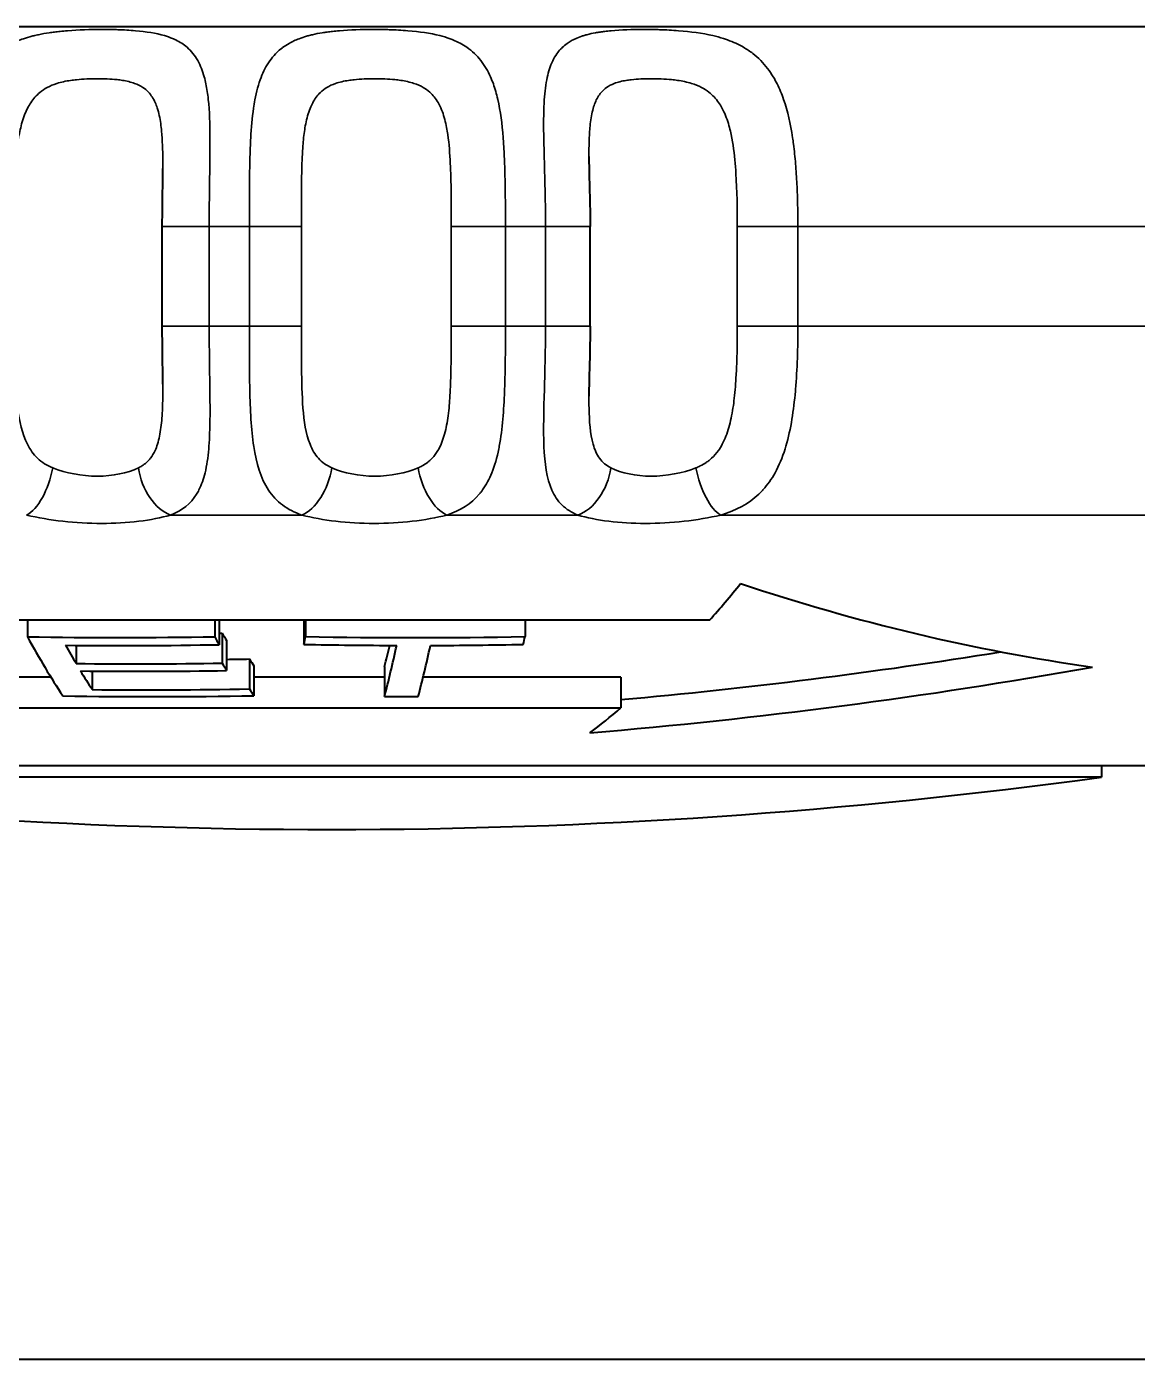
# Model space of a CAD drawing. Header units: millimetres. Extents: x 0 to 3364, y 0 to 2376.
# Drawn here: x 1402.25 to 1413.36, y 1659.97 to 1673.3 of the extents above; entities that cross this region are included whole.
import ezdxf

# ---------------------------------------------------------------- set-up
doc = ezdxf.new("R2010")
doc.units = ezdxf.units.MM
doc.header["$LTSCALE"] = 4
doc.layers.add('가시적인 것(ISO)', color=3, linetype='Continuous', lineweight=40, true_color=0x00ff00)
doc.layers.add('가시적인 좁은 것(ISO)', color=3, linetype='Continuous', lineweight=35, true_color=0x00ff00)

msp = doc.modelspace()

# ---------------------------------------------------------------- linework, layer by layer
at = {"layer": '가시적인 것(ISO)'}
for p, q in [((1387.3011, 1673.3049), (1423.3011, 1673.3049)), ((1403.6048, 1670.3088), (1403.6048, 1671.3049)), ((1407.8854, 1670.3088), (1407.8854, 1671.3049)), ((1404.4939, 1669.3503), (1404.4939, 1669.3503)), ((1409.0826, 1667.3697), (1392.3699, 1667.3697)), ((1402.2556, 1667.3697), (1402.2556, 1667.202)), ((1404.1297, 1667.3697), (1404.1297, 1667.2029)), ((1404.1741, 1667.3697), (1404.1741, 1667.1228)), ((1405.0218, 1667.3697), (1405.0218, 1667.1261)), ((1405.0388, 1667.3697), (1405.0388, 1667.2044)), ((1407.2339, 1667.3697), (1407.2339, 1667.204)), ((1404.2041, 1667.2383), (1404.2041, 1666.9383)), ((1404.2485, 1667.1642), (1404.2485, 1666.8642)), ((1402.7425, 1667.1161), (1402.7425, 1666.934)), ((1404.477, 1666.98), (1404.477, 1666.68)), ((1404.5214, 1666.9122), (1404.5214, 1666.6122)), ((1405.8282, 1666.9056), (1405.8282, 1666.6056)), ((1402.4909, 1666.7966), (1401.7334, 1666.7966)), ((1402.9029, 1666.8588), (1402.9029, 1666.6737)), ((1405.8282, 1666.7966), (1404.5214, 1666.7966)), ((1408.1928, 1666.7966), (1406.2141, 1666.7966)), ((1408.1928, 1666.7966), (1408.1928, 1666.49)), ((1395.4126, 1666.49), (1408.1928, 1666.49)), ((1413.8011, 1665.9126), (1396.8011, 1665.9126)), ((1413.0011, 1665.9126), (1413.0011, 1665.7975)), ((1413.0011, 1665.7975), (1397.6011, 1665.7975)), ((1524.3011, 1659.9741), (1172.3011, 1659.9741))]:
    msp.add_line(p, q, dxfattribs=at)
msp.add_arc((1405.3011, 1722.1741), 56.9, 262.22258, 277.77742, dxfattribs=at)
for centre, major_axis, ratio, start_param, end_param in [((1405.3011, 1722.1741), (0, -56.9), 0.2471548, 0.2722433, 0.2951268), ((1415.5995, 1722.1741), (0, -55.4665), 0.5844643, 6.090498, 6.2001424), ((1403.1659, 1721.8741), (0, -54.6799), 0.9892737, 6.2663556, 6.3010039), ((1404.3913, 1721.8741), (0, -56.5925), 0.1461057, 6.0219304, 6.0660376), ((1406.2724, 1721.8741), (0, -56.5915), 0.1465886, 6.0219353, 6.0274735), ((1403.3128, 1722.1741), (0, -54.9432), 0.9892464, 0.0158476, 0.0163988), ((1406.1968, 1722.1741), (0, -56.5928), 0.1465886, 6.0406034, 6.0461153), ((1404.1993, 1721.8741), (0, -56.5892), 0.0574466, 0.2557919, 0.2612039), ((1406.1456, 1721.8741), (0, -54.681), 0.9983287, 6.2629086, 6.3031221), ((1406.3944, 1721.8741), (0, -56.5894), 0.0574466, 0.2557773, 0.2611892), ((1403.2091, 1721.8741), (0, -54.76), 0.9892626, 6.2726324, 6.3010007), ((1404.726, 1721.8741), (0, -56.597), 0.145911, 6.0274937, 6.0406203), ((1406.1275, 1721.8741), (0, -54.7592), 0.998333, 6.2629586, 6.279949), ((1405.1216, 1722.1741), (0, -56.5997), 0.0578995, 0.2173158, 0.2338881), ((1405.1216, 1721.8741), (0, -56.5997), 0.0578995, 0.2173158, 0.2557375), ((1405.4592, 1721.8741), (0, -56.5998), 0.0578995, 0.2173138, 0.2557354), ((1406.1275, 1721.8741), (0, -54.7593), 0.998333, 0.0029388, 0.0199292), ((1403.4214, 1722.1741), (0, -55.8131), 0.9798246, 0.0873612, 0.1574455), ((1403.3128, 1721.8741), (0, -54.9432), 0.9892464, 6.2726918, 6.2995841), ((1406.1968, 1721.8741), (0, -56.5928), 0.1465886, 6.0406034, 6.0461153), ((1403.474, 1722.1741), (0, -55.2035), 0.989252, 0.0141827, 0.0183668), ((1406.3086, 1722.1741), (0, -56.5908), 0.1465886, 6.0605526, 6.066039), ((1403.4214, 1722.1741), (0, -56.1173), 0.9798246, 0.0812479, 0.1734448), ((1403.3571, 1721.8741), (0, -55.0173), 0.9892464, 6.2727078, 6.2995638), ((1404.7238, 1721.8741), (0, -56.597), 0.1457303, 6.0461335, 6.0605756), ((1403.474, 1721.8741), (0, -55.2035), 0.989252, 6.2727268, 6.3015521), ((1406.3086, 1721.8741), (0, -56.5908), 0.1465886, 6.0605526, 6.066039), ((1403.5194, 1721.8741), (0, -55.2712), 0.9892648, 6.2665505, 6.3015124), ((1406.0113, 1721.8741), (0, -55.2688), 0.9983054, 6.279867, 6.2859852), ((1405.3011, 1722.1741), (0, -56.9), 0.2471548, 0.184704, 0.2071012)]:
    msp.add_ellipse(centre, major_axis=major_axis, ratio=ratio, start_param=start_param, end_param=end_param, dxfattribs=at)
for points, knots in [([(1407.8733, 1672.0056), (1407.8733, 1671.9243), (1407.8757, 1671.8353), (1407.8813, 1671.6273), (1407.8842, 1671.5047), (1407.8853, 1671.3566), (1407.8854, 1671.3308), (1407.8854, 1671.3049)], [0.000007456, 0.000007456, 0.000007456, 0.000007456, 0.028407059, 0.028407059, 0.065112909, 0.065112909, 0.072873842, 0.072873842, 0.072873842, 0.072873842]), ([(1403.6048, 1671.3049), (1403.6048, 1671.3102), (1403.6048, 1671.3154), (1403.6048, 1671.3365), (1403.6049, 1671.3523), (1403.6052, 1671.4155), (1403.6056, 1671.4629), (1403.6078, 1671.6377), (1403.6105, 1671.765), (1403.6103, 1671.8827)], [0, 0, 0, 0, 0.00158056, 0.00158056, 0.006322696, 0.006322696, 0.020561789, 0.020561789, 0.059220849, 0.059220849, 0.059220849, 0.059220849]), ([(1403.6103, 1669.7281), (1403.6102, 1669.8312), (1403.6081, 1669.942), (1403.6056, 1670.1378), (1403.6048, 1670.2235), (1403.6048, 1670.3088)], [0, 0, 0, 0, 0.033945464, 0.033945464, 0.059546647, 0.059546647, 0.059546647, 0.059546647]), ([(1407.8854, 1670.3088), (1407.8854, 1670.3034), (1407.8854, 1670.2981), (1407.8853, 1670.2765), (1407.8853, 1670.2604), (1407.8849, 1670.1959), (1407.8842, 1670.1476), (1407.8808, 1669.954), (1407.8756, 1669.8081), (1407.8734, 1669.6536), (1407.8732, 1669.631), (1407.8732, 1669.609)], [0, 0, 0, 0, 0.001612768, 0.001612768, 0.006451534, 0.006451534, 0.020980402, 0.020980402, 0.065021282, 0.065021282, 0.072733793, 0.072733793, 0.072733793, 0.072733793])]:
    msp.add_open_spline(points, degree=3, knots=knots, dxfattribs=at)
for points in [[(1403.6103, 1671.8827), (1403.6103, 1671.884), (1403.6103, 1671.8854), (1403.6103, 1671.8867)], [(1407.8732, 1669.609), (1407.8732, 1669.6086), (1407.8732, 1669.6083), (1407.8732, 1669.608)]]:
    msp.add_open_spline(points, degree=3, dxfattribs=at)
at = {"layer": '가시적인 좁은 것(ISO)'}
for p, q in [((1404.0741, 1671.3049), (1403.6048, 1671.3049)), ((1404.0741, 1671.3049), (1404.4761, 1671.3049)), ((1404.0741, 1671.3049), (1404.0741, 1670.3088)), ((1404.4761, 1670.3088), (1404.4761, 1671.3049)), ((1404.9967, 1671.3049), (1404.4761, 1671.3049)), ((1404.9967, 1671.3049), (1404.9967, 1670.3088)), ((1406.4955, 1670.3088), (1406.4955, 1671.3049)), ((1406.4955, 1671.3049), (1407.0382, 1671.3049)), ((1407.0382, 1671.3049), (1407.4388, 1671.3049)), ((1407.0382, 1671.3049), (1407.0382, 1670.3088)), ((1407.4388, 1670.3088), (1407.4388, 1671.3049)), ((1407.4388, 1671.3049), (1407.8854, 1671.3049)), ((1409.3579, 1670.3088), (1409.3579, 1671.3049)), ((1409.9641, 1671.3049), (1409.3579, 1671.3049)), ((1409.9641, 1671.3049), (1413.9541, 1671.3049)), ((1409.9641, 1671.3049), (1409.9641, 1670.3088)), ((1404.0741, 1670.3088), (1403.6048, 1670.3088)), ((1404.0741, 1670.3088), (1404.4761, 1670.3088)), ((1404.9967, 1670.3088), (1404.4761, 1670.3088)), ((1407.0382, 1670.3088), (1406.4955, 1670.3088)), ((1407.0382, 1670.3088), (1407.4388, 1670.3088)), ((1407.8854, 1670.3088), (1407.4388, 1670.3088)), ((1409.9641, 1670.3088), (1409.3579, 1670.3088)), ((1409.9641, 1670.3088), (1413.9541, 1670.3088)), ((1403.6878, 1668.4194), (1405.0014, 1668.4194)), ((1406.4527, 1668.4194), (1407.7618, 1668.4194)), ((1409.1923, 1668.4194), (1413.7937, 1668.4194))]:
    msp.add_line(p, q, dxfattribs=at)
for centre, major_axis, ratio, start_param, end_param in [((1402.2744, 1668.8917), (-0.116, -0.4864), 0.4586095, 0.3725382, 1.6797195), ((1403.702, 1668.8917), (-0.137, 0.4809), 0.6589371, 1.385208, 2.6923892), ((1405.004, 1668.8917), (-0.1267, -0.4837), 0.581339, 0.4146863, 1.7218676), ((1406.4426, 1668.8917), (0.1229, -0.4847), 0.544773, 4.5751186, 5.8822998), ((1407.7402, 1668.8917), (0.1426, 0.4792), 0.6912974, 3.6081218, 4.9153031), ((1409.1581, 1668.8917), (0.1135, -0.487), 0.4186411, 4.6151341, 5.9223154)]:
    msp.add_ellipse(centre, major_axis=major_axis, ratio=ratio, start_param=start_param, end_param=end_param, dxfattribs=at)
for points, knots in [([(1401.5315, 1671.3049), (1401.5315, 1671.4471), (1401.5338, 1671.5869), (1401.5392, 1671.7241), (1401.5397, 1671.7357), (1401.5402, 1671.7473), (1401.5407, 1671.7589), (1401.5462, 1671.8842), (1401.5546, 1672.0085), (1401.5675, 1672.1259), (1401.5699, 1672.1476), (1401.5724, 1672.169), (1401.5751, 1672.1902), (1401.5884, 1672.2945), (1401.6057, 1672.3943), (1401.6295, 1672.4886), (1401.6366, 1672.5171), (1401.6444, 1672.5451), (1401.6528, 1672.5726), (1401.6779, 1672.6544), (1401.7081, 1672.7294), (1401.7455, 1672.7979), (1401.7614, 1672.8271), (1401.7787, 1672.8552), (1401.7975, 1672.882), (1401.8375, 1672.9393), (1401.8834, 1672.9896), (1401.9362, 1673.0333), (1401.9556, 1673.0494), (1401.976, 1673.0646), (1401.9974, 1673.079), (1402.0057, 1673.0846), (1402.0141, 1673.09), (1402.0227, 1673.0953), (1402.0475, 1673.1105), (1402.0734, 1673.1246), (1402.1004, 1673.1376), (1402.1187, 1673.1464), (1402.1375, 1673.1547), (1402.1568, 1673.1624), (1402.1761, 1673.1702), (1402.1959, 1673.1775), (1402.2161, 1673.1843), (1402.2432, 1673.1933), (1402.2712, 1673.2016), (1402.3002, 1673.2091), (1402.3064, 1673.2107), (1402.3126, 1673.2122), (1402.3188, 1673.2138), (1402.3346, 1673.2176), (1402.3507, 1673.2213), (1402.367, 1673.2247), (1402.4011, 1673.2319), (1402.4363, 1673.2381), (1402.4722, 1673.2436), (1402.4902, 1673.2463), (1402.5084, 1673.2488), (1402.5268, 1673.2511), (1402.5452, 1673.2534), (1402.5638, 1673.2555), (1402.5825, 1673.2575), (1402.6066, 1673.26), (1402.6311, 1673.2622), (1402.6559, 1673.2642), (1402.7678, 1673.273), (1402.886, 1673.2768), (1403.0013, 1673.2769), (1403.0366, 1673.2769), (1403.0719, 1673.2766), (1403.1067, 1673.2759), (1403.1241, 1673.2756), (1403.1414, 1673.2752), (1403.1585, 1673.2746), (1403.2203, 1673.2726), (1403.2793, 1673.2694), (1403.3354, 1673.2646), (1403.4437, 1673.2553), (1403.5434, 1673.2396), (1403.6263, 1673.2151), (1403.6552, 1673.2066), (1403.6823, 1673.197), (1403.7078, 1673.1862), (1403.7184, 1673.1818), (1403.7287, 1673.1771), (1403.7387, 1673.1722), (1403.7812, 1673.1516), (1403.8191, 1673.1271), (1403.8523, 1673.0984), (1403.8741, 1673.0796), (1403.8938, 1673.059), (1403.9116, 1673.0369), (1403.9464, 1672.9935), (1403.9745, 1672.9434), (1403.9968, 1672.8867), (1404.0074, 1672.8599), (1404.0166, 1672.8318), (1404.0246, 1672.8026), (1404.0372, 1672.757), (1404.047, 1672.7084), (1404.0548, 1672.6569), (1404.0586, 1672.6313), (1404.062, 1672.6049), (1404.0649, 1672.5778), (1404.0774, 1672.4601), (1404.0813, 1672.332), (1404.0819, 1672.1942), (1404.082, 1672.1726), (1404.0821, 1672.1508), (1404.082, 1672.1289), (1404.082, 1672.0643), (1404.0813, 1671.9986), (1404.0804, 1671.9317), (1404.08, 1671.8983), (1404.0795, 1671.8646), (1404.079, 1671.8306), (1404.0785, 1671.7966), (1404.078, 1671.7624), (1404.0775, 1671.7278), (1404.0765, 1671.6587), (1404.0757, 1671.5886), (1404.0751, 1671.5179), (1404.0745, 1671.4473), (1404.0741, 1671.3761), (1404.0741, 1671.3049)], [0, 0, 0, 0, 0.000420749, 0.000420749, 0.000420749, 0.0004563155, 0.0004563155, 0.0004563155, 0.000841498, 0.000841498, 0.000841498, 0.0009126156, 0.0009126156, 0.0009126156, 0.0012622471, 0.0012622471, 0.0012622471, 0.0013680066, 0.0013680066, 0.0013680066, 0.0016829961, 0.0016829961, 0.0016829961, 0.0018174183, 0.0018174183, 0.0018174183, 0.0021037451, 0.0021037451, 0.0021037451, 0.0022089323, 0.0022089323, 0.0022089323, 0.0022496191, 0.0022496191, 0.0022496191, 0.0023667132, 0.0023667132, 0.0023667132, 0.0024456037, 0.0024456037, 0.0024456037, 0.0025244941, 0.0025244941, 0.0025244941, 0.0026296814, 0.0026296814, 0.0026296814, 0.0026519559, 0.0026519559, 0.0026519559, 0.0027085718, 0.0027085718, 0.0027085718, 0.0028269075, 0.0028269075, 0.0028269075, 0.0028860753, 0.0028860753, 0.0028860753, 0.0029452431, 0.0029452431, 0.0029452431, 0.0030215593, 0.0030215593, 0.0030215593, 0.0033659921, 0.0033659921, 0.0033659921, 0.0034711794, 0.0034711794, 0.0034711794, 0.003523773, 0.003523773, 0.003523773, 0.0037137134, 0.0037137134, 0.0037137134, 0.0040802361, 0.0040802361, 0.0040802361, 0.0042074902, 0.0042074902, 0.0042074902, 0.0042600838, 0.0042600838, 0.0042600838, 0.0044822432, 0.0044822432, 0.0044822432, 0.0046282392, 0.0046282392, 0.0046282392, 0.0049141423, 0.0049141423, 0.0049141423, 0.0050489882, 0.0050489882, 0.0050489882, 0.0052593627, 0.0052593627, 0.0052593627, 0.0053641221, 0.0053641221, 0.0053641221, 0.0058190275, 0.0058190275, 0.0058190275, 0.0058904863, 0.0058904863, 0.0058904863, 0.0061008608, 0.0061008608, 0.0061008608, 0.006206048, 0.006206048, 0.006206048, 0.0063112353, 0.0063112353, 0.0063112353, 0.0065216098, 0.0065216098, 0.0065216098, 0.0067319843, 0.0067319843, 0.0067319843, 0.0067319843]), ([(1404.4761, 1671.3049), (1404.4761, 1671.4471), (1404.4762, 1671.5869), (1404.4773, 1671.7241), (1404.4774, 1671.7357), (1404.4775, 1671.7473), (1404.4776, 1671.7589), (1404.4788, 1671.8842), (1404.481, 1672.0085), (1404.4862, 1672.1259), (1404.4871, 1672.1476), (1404.4882, 1672.169), (1404.4894, 1672.1902), (1404.4951, 1672.2945), (1404.5037, 1672.3943), (1404.5174, 1672.4886), (1404.5215, 1672.5171), (1404.5262, 1672.5451), (1404.5313, 1672.5726), (1404.5467, 1672.6544), (1404.5666, 1672.7294), (1404.5931, 1672.7979), (1404.6043, 1672.8271), (1404.6168, 1672.8552), (1404.6308, 1672.882), (1404.6604, 1672.9393), (1404.6958, 1672.9896), (1404.7381, 1673.0333), (1404.7536, 1673.0494), (1404.7702, 1673.0646), (1404.7878, 1673.079), (1404.7946, 1673.0846), (1404.8016, 1673.09), (1404.8087, 1673.0953), (1404.8292, 1673.1105), (1404.8509, 1673.1246), (1404.874, 1673.1376), (1404.8895, 1673.1464), (1404.9055, 1673.1547), (1404.9222, 1673.1624), (1404.9388, 1673.1702), (1404.956, 1673.1775), (1404.9738, 1673.1843), (1404.9975, 1673.1933), (1405.0223, 1673.2016), (1405.0482, 1673.2091), (1405.0537, 1673.2107), (1405.0592, 1673.2122), (1405.0648, 1673.2138), (1405.079, 1673.2176), (1405.0934, 1673.2213), (1405.1082, 1673.2247), (1405.1391, 1673.2319), (1405.1712, 1673.2381), (1405.2044, 1673.2436), (1405.221, 1673.2463), (1405.2379, 1673.2488), (1405.255, 1673.2511), (1405.2721, 1673.2534), (1405.2895, 1673.2555), (1405.3071, 1673.2575), (1405.3299, 1673.26), (1405.3531, 1673.2622), (1405.3767, 1673.2642), (1405.4832, 1673.273), (1405.5989, 1673.2768), (1405.715, 1673.2769), (1405.7505, 1673.2769), (1405.7864, 1673.2766), (1405.822, 1673.2759), (1405.8399, 1673.2756), (1405.8577, 1673.2752), (1405.8753, 1673.2746), (1405.9392, 1673.2726), (1406.0012, 1673.2694), (1406.0611, 1673.2646), (1406.1766, 1673.2553), (1406.2868, 1673.2396), (1406.3817, 1673.2151), (1406.4147, 1673.2066), (1406.4461, 1673.197), (1406.4761, 1673.1862), (1406.4885, 1673.1818), (1406.5007, 1673.1771), (1406.5127, 1673.1722), (1406.5632, 1673.1516), (1406.6095, 1673.1271), (1406.6513, 1673.0984), (1406.6788, 1673.0796), (1406.7042, 1673.059), (1406.7277, 1673.0369), (1406.7737, 1672.9935), (1406.8129, 1672.9434), (1406.8461, 1672.8867), (1406.8617, 1672.8599), (1406.8759, 1672.8318), (1406.8889, 1672.8026), (1406.9091, 1672.757), (1406.9263, 1672.7084), (1406.941, 1672.6569), (1406.9483, 1672.6313), (1406.955, 1672.6049), (1406.9612, 1672.5778), (1406.9881, 1672.4601), (1407.0044, 1672.332), (1407.0151, 1672.1942), (1407.0168, 1672.1726), (1407.0184, 1672.1508), (1407.0198, 1672.1289), (1407.0241, 1672.0643), (1407.0272, 1671.9986), (1407.0296, 1671.9317), (1407.0308, 1671.8983), (1407.0318, 1671.8646), (1407.0327, 1671.8306), (1407.0336, 1671.7966), (1407.0343, 1671.7624), (1407.0349, 1671.7278), (1407.0362, 1671.6587), (1407.037, 1671.5886), (1407.0375, 1671.5179), (1407.038, 1671.4473), (1407.0382, 1671.3761), (1407.0382, 1671.3049)], [0, 0, 0, 0, 0.000420749, 0.000420749, 0.000420749, 0.0004563155, 0.0004563155, 0.0004563155, 0.000841498, 0.000841498, 0.000841498, 0.0009126156, 0.0009126156, 0.0009126156, 0.0012622471, 0.0012622471, 0.0012622471, 0.0013680066, 0.0013680066, 0.0013680066, 0.0016829961, 0.0016829961, 0.0016829961, 0.0018174183, 0.0018174183, 0.0018174183, 0.0021037451, 0.0021037451, 0.0021037451, 0.0022089323, 0.0022089323, 0.0022089323, 0.0022496191, 0.0022496191, 0.0022496191, 0.0023667132, 0.0023667132, 0.0023667132, 0.0024456037, 0.0024456037, 0.0024456037, 0.0025244941, 0.0025244941, 0.0025244941, 0.0026296814, 0.0026296814, 0.0026296814, 0.0026519559, 0.0026519559, 0.0026519559, 0.0027085718, 0.0027085718, 0.0027085718, 0.0028269075, 0.0028269075, 0.0028269075, 0.0028860753, 0.0028860753, 0.0028860753, 0.0029452431, 0.0029452431, 0.0029452431, 0.0030215593, 0.0030215593, 0.0030215593, 0.0033659921, 0.0033659921, 0.0033659921, 0.0034711794, 0.0034711794, 0.0034711794, 0.003523773, 0.003523773, 0.003523773, 0.0037137134, 0.0037137134, 0.0037137134, 0.0040802361, 0.0040802361, 0.0040802361, 0.0042074902, 0.0042074902, 0.0042074902, 0.0042600838, 0.0042600838, 0.0042600838, 0.0044822432, 0.0044822432, 0.0044822432, 0.0046282392, 0.0046282392, 0.0046282392, 0.0049141423, 0.0049141423, 0.0049141423, 0.0050489882, 0.0050489882, 0.0050489882, 0.0052593627, 0.0052593627, 0.0052593627, 0.0053641221, 0.0053641221, 0.0053641221, 0.0058190275, 0.0058190275, 0.0058190275, 0.0058904863, 0.0058904863, 0.0058904863, 0.0061008608, 0.0061008608, 0.0061008608, 0.006206048, 0.006206048, 0.006206048, 0.0063112353, 0.0063112353, 0.0063112353, 0.0065216098, 0.0065216098, 0.0065216098, 0.0067319843, 0.0067319843, 0.0067319843, 0.0067319843]), ([(1407.4388, 1671.3049), (1407.4388, 1671.4471), (1407.4367, 1671.5869), (1407.4334, 1671.7241), (1407.4332, 1671.7357), (1407.4329, 1671.7473), (1407.4326, 1671.7589), (1407.4294, 1671.8842), (1407.4254, 1672.0085), (1407.4228, 1672.1259), (1407.4223, 1672.1476), (1407.4219, 1672.169), (1407.4215, 1672.1902), (1407.4196, 1672.2945), (1407.4191, 1672.3943), (1407.4225, 1672.4886), (1407.4236, 1672.5171), (1407.4249, 1672.5451), (1407.4268, 1672.5726), (1407.4322, 1672.6544), (1407.4413, 1672.7294), (1407.4562, 1672.7979), (1407.4626, 1672.8271), (1407.47, 1672.8552), (1407.4788, 1672.882), (1407.4974, 1672.9393), (1407.5214, 1672.9896), (1407.5523, 1673.0333), (1407.5637, 1673.0494), (1407.576, 1673.0646), (1407.5895, 1673.079), (1407.5946, 1673.0846), (1407.6, 1673.09), (1407.6055, 1673.0953), (1407.6213, 1673.1105), (1407.6384, 1673.1246), (1407.6568, 1673.1376), (1407.6693, 1673.1464), (1407.6823, 1673.1547), (1407.6959, 1673.1624), (1407.7096, 1673.1702), (1407.7238, 1673.1775), (1407.7386, 1673.1843), (1407.7584, 1673.1933), (1407.7794, 1673.2016), (1407.8017, 1673.2091), (1407.8064, 1673.2107), (1407.8111, 1673.2122), (1407.8159, 1673.2138), (1407.8282, 1673.2176), (1407.8407, 1673.2213), (1407.8536, 1673.2247), (1407.8806, 1673.2319), (1407.9089, 1673.2381), (1407.9386, 1673.2436), (1407.9535, 1673.2463), (1407.9687, 1673.2488), (1407.9842, 1673.2511), (1407.9997, 1673.2534), (1408.0155, 1673.2555), (1408.0316, 1673.2575), (1408.0524, 1673.26), (1408.0738, 1673.2622), (1408.0957, 1673.2642), (1408.1947, 1673.273), (1408.3053, 1673.2768), (1408.4196, 1673.2769), (1408.4546, 1673.2769), (1408.4902, 1673.2766), (1408.5259, 1673.2759), (1408.5438, 1673.2756), (1408.5617, 1673.2752), (1408.5796, 1673.2746), (1408.6441, 1673.2726), (1408.7077, 1673.2694), (1408.77, 1673.2646), (1408.8903, 1673.2553), (1409.0086, 1673.2396), (1409.1134, 1673.2151), (1409.1497, 1673.2066), (1409.1848, 1673.197), (1409.2186, 1673.1862), (1409.2326, 1673.1818), (1409.2464, 1673.1771), (1409.26, 1673.1722), (1409.3174, 1673.1516), (1409.3712, 1673.1271), (1409.4208, 1673.0984), (1409.4533, 1673.0796), (1409.4839, 1673.059), (1409.5125, 1673.0369), (1409.5686, 1672.9935), (1409.6181, 1672.9434), (1409.6614, 1672.8867), (1409.6818, 1672.8599), (1409.7007, 1672.8318), (1409.7183, 1672.8026), (1409.7456, 1672.757), (1409.7698, 1672.7084), (1409.7911, 1672.6569), (1409.8018, 1672.6313), (1409.8118, 1672.6049), (1409.8211, 1672.5778), (1409.8618, 1672.4601), (1409.89, 1672.332), (1409.9107, 1672.1942), (1409.9139, 1672.1726), (1409.917, 1672.1508), (1409.9199, 1672.1289), (1409.9283, 1672.0643), (1409.9352, 1671.9986), (1409.9408, 1671.9317), (1409.9436, 1671.8983), (1409.9461, 1671.8646), (1409.9484, 1671.8306), (1409.9506, 1671.7966), (1409.9525, 1671.7624), (1409.9543, 1671.7278), (1409.9577, 1671.6587), (1409.9602, 1671.5886), (1409.9618, 1671.5179), (1409.9634, 1671.4473), (1409.9641, 1671.3761), (1409.9641, 1671.3049)], [0, 0, 0, 0, 0.000420749, 0.000420749, 0.000420749, 0.0004563155, 0.0004563155, 0.0004563155, 0.000841498, 0.000841498, 0.000841498, 0.0009126156, 0.0009126156, 0.0009126156, 0.0012622471, 0.0012622471, 0.0012622471, 0.0013680066, 0.0013680066, 0.0013680066, 0.0016829961, 0.0016829961, 0.0016829961, 0.0018174183, 0.0018174183, 0.0018174183, 0.0021037451, 0.0021037451, 0.0021037451, 0.0022089323, 0.0022089323, 0.0022089323, 0.0022496191, 0.0022496191, 0.0022496191, 0.0023667132, 0.0023667132, 0.0023667132, 0.0024456037, 0.0024456037, 0.0024456037, 0.0025244941, 0.0025244941, 0.0025244941, 0.0026296814, 0.0026296814, 0.0026296814, 0.0026519559, 0.0026519559, 0.0026519559, 0.0027085718, 0.0027085718, 0.0027085718, 0.0028269075, 0.0028269075, 0.0028269075, 0.0028860753, 0.0028860753, 0.0028860753, 0.0029452431, 0.0029452431, 0.0029452431, 0.0030215593, 0.0030215593, 0.0030215593, 0.0033659921, 0.0033659921, 0.0033659921, 0.0034711794, 0.0034711794, 0.0034711794, 0.003523773, 0.003523773, 0.003523773, 0.0037137134, 0.0037137134, 0.0037137134, 0.0040802361, 0.0040802361, 0.0040802361, 0.0042074902, 0.0042074902, 0.0042074902, 0.0042600838, 0.0042600838, 0.0042600838, 0.0044822432, 0.0044822432, 0.0044822432, 0.0046282392, 0.0046282392, 0.0046282392, 0.0049141423, 0.0049141423, 0.0049141423, 0.0050489882, 0.0050489882, 0.0050489882, 0.0052593627, 0.0052593627, 0.0052593627, 0.0053641221, 0.0053641221, 0.0053641221, 0.0058190275, 0.0058190275, 0.0058190275, 0.0058904863, 0.0058904863, 0.0058904863, 0.0061008608, 0.0061008608, 0.0061008608, 0.006206048, 0.006206048, 0.006206048, 0.0063112353, 0.0063112353, 0.0063112353, 0.0065216098, 0.0065216098, 0.0065216098, 0.0067319843, 0.0067319843, 0.0067319843, 0.0067319843]), ([(1403.6103, 1671.8867), (1403.6103, 1671.9152), (1403.6101, 1671.9436), (1403.6098, 1671.9719), (1403.6089, 1672.0713), (1403.6063, 1672.1671), (1403.5976, 1672.2596), (1403.5953, 1672.2851), (1403.5924, 1672.3102), (1403.589, 1672.3347), (1403.5813, 1672.3899), (1403.5706, 1672.4424), (1403.5546, 1672.4912), (1403.5484, 1672.5103), (1403.5415, 1672.5285), (1403.5336, 1672.546), (1403.5159, 1672.5852), (1403.4937, 1672.6203), (1403.4656, 1672.65), (1403.4491, 1672.6676), (1403.4306, 1672.6831), (1403.4101, 1672.6967), (1403.3854, 1672.7131), (1403.3579, 1672.7267), (1403.3279, 1672.7376), (1403.2908, 1672.7511), (1403.2494, 1672.7607), (1403.2062, 1672.7676), (1403.1884, 1672.7704), (1403.1702, 1672.7727), (1403.1517, 1672.7747), (1403.089, 1672.7813), (1403.021, 1672.7839), (1402.9528, 1672.7839), (1402.8844, 1672.7839), (1402.8141, 1672.7812), (1402.7463, 1672.7743), (1402.7265, 1672.7723), (1402.7069, 1672.77), (1402.6875, 1672.7672), (1402.6398, 1672.7602), (1402.5932, 1672.7504), (1402.5497, 1672.7366), (1402.5151, 1672.7256), (1402.4825, 1672.712), (1402.4524, 1672.6957), (1402.4267, 1672.6817), (1402.4028, 1672.6658), (1402.3809, 1672.6477), (1402.3448, 1672.618), (1402.3144, 1672.5831), (1402.2888, 1672.5442), (1402.277, 1672.5262), (1402.2661, 1672.5074), (1402.2562, 1672.4878), (1402.2315, 1672.439), (1402.2128, 1672.387), (1402.1977, 1672.3324), (1402.1908, 1672.3074), (1402.1846, 1672.2818), (1402.1791, 1672.2557), (1402.1676, 1672.2018), (1402.159, 1672.1467), (1402.1521, 1672.0907), (1402.1472, 1672.0505), (1402.1432, 1672.0099), (1402.1398, 1671.9689), (1402.1361, 1671.9249), (1402.1332, 1671.8802), (1402.1308, 1671.8351), (1402.1275, 1671.7725), (1402.1252, 1671.7088), (1402.1236, 1671.6454), (1402.1206, 1671.5325), (1402.1195, 1671.4193), (1402.1195, 1671.3049)], [0.000588235, 0.000588235, 0.000588235, 0.000588235, 0.0006765868, 0.0006765868, 0.0006765868, 0.0009868325, 0.0009868325, 0.0009868325, 0.0010724715, 0.0010724715, 0.0010724715, 0.0012653689, 0.0012653689, 0.0012653689, 0.0013405894, 0.0013405894, 0.0013405894, 0.001509309, 0.001509309, 0.001509309, 0.0016087072, 0.0016087072, 0.0016087072, 0.0017284274, 0.0017284274, 0.0017284274, 0.0018768251, 0.0018768251, 0.0018768251, 0.0019378424, 0.0019378424, 0.0019378424, 0.002144943, 0.002144943, 0.002144943, 0.0023524926, 0.0023524926, 0.0023524926, 0.0024130609, 0.0024130609, 0.0024130609, 0.0025625123, 0.0025625123, 0.0025625123, 0.0026811787, 0.0026811787, 0.0026811787, 0.002782454, 0.002782454, 0.002782454, 0.0029492966, 0.0029492966, 0.0029492966, 0.0030262461, 0.0030262461, 0.0030262461, 0.0032174145, 0.0032174145, 0.0032174145, 0.0033049371, 0.0033049371, 0.0033049371, 0.0034855324, 0.0034855324, 0.0034855324, 0.0036148495, 0.0036148495, 0.0036148495, 0.0037536502, 0.0037536502, 0.0037536502, 0.0039466375, 0.0039466375, 0.0039466375, 0.004289886, 0.004289886, 0.004289886, 0.004289886]), ([(1406.4955, 1671.3049), (1406.4955, 1671.4838), (1406.4957, 1671.6625), (1406.4902, 1671.8363), (1406.4888, 1671.8818), (1406.4869, 1671.927), (1406.4845, 1671.9719), (1406.4792, 1672.0713), (1406.4711, 1672.1671), (1406.4558, 1672.2596), (1406.4515, 1672.2851), (1406.4467, 1672.3102), (1406.4412, 1672.3347), (1406.4289, 1672.3899), (1406.4131, 1672.4424), (1406.3916, 1672.4912), (1406.3832, 1672.5103), (1406.374, 1672.5285), (1406.3638, 1672.546), (1406.341, 1672.5852), (1406.3134, 1672.6203), (1406.28, 1672.65), (1406.2603, 1672.6676), (1406.2386, 1672.6831), (1406.2151, 1672.6967), (1406.1868, 1672.7131), (1406.1557, 1672.7267), (1406.1225, 1672.7376), (1406.0814, 1672.7511), (1406.0366, 1672.7607), (1405.9905, 1672.7676), (1405.9715, 1672.7704), (1405.9522, 1672.7727), (1405.9328, 1672.7747), (1405.8669, 1672.7813), (1405.7969, 1672.7839), (1405.7282, 1672.7839), (1405.6593, 1672.7839), (1405.59, 1672.7812), (1405.5244, 1672.7743), (1405.5053, 1672.7723), (1405.4864, 1672.77), (1405.468, 1672.7672), (1405.4224, 1672.7602), (1405.3788, 1672.7504), (1405.3386, 1672.7366), (1405.3068, 1672.7256), (1405.2771, 1672.712), (1405.2503, 1672.6957), (1405.2273, 1672.6817), (1405.2063, 1672.6658), (1405.1873, 1672.6477), (1405.156, 1672.618), (1405.1306, 1672.5831), (1405.1097, 1672.5442), (1405.1, 1672.5262), (1405.0914, 1672.5074), (1405.0835, 1672.4878), (1405.0641, 1672.439), (1405.0502, 1672.387), (1405.0394, 1672.3324), (1405.0345, 1672.3074), (1405.0303, 1672.2818), (1405.0266, 1672.2557), (1405.0189, 1672.2018), (1405.0137, 1672.1467), (1405.0098, 1672.0907), (1405.007, 1672.0505), (1405.0049, 1672.0099), (1405.0033, 1671.9689), (1405.0016, 1671.9249), (1405.0003, 1671.8802), (1404.9995, 1671.8351), (1404.9982, 1671.7725), (1404.9976, 1671.7088), (1404.9973, 1671.6454), (1404.9966, 1671.5325), (1404.9967, 1671.4193), (1404.9967, 1671.3049)], [0, 0, 0, 0, 0.0005362357, 0.0005362357, 0.0005362357, 0.0006765868, 0.0006765868, 0.0006765868, 0.0009868325, 0.0009868325, 0.0009868325, 0.0010724715, 0.0010724715, 0.0010724715, 0.0012653689, 0.0012653689, 0.0012653689, 0.0013405894, 0.0013405894, 0.0013405894, 0.001509309, 0.001509309, 0.001509309, 0.0016087072, 0.0016087072, 0.0016087072, 0.0017284274, 0.0017284274, 0.0017284274, 0.0018768251, 0.0018768251, 0.0018768251, 0.0019378424, 0.0019378424, 0.0019378424, 0.002144943, 0.002144943, 0.002144943, 0.0023524926, 0.0023524926, 0.0023524926, 0.0024130609, 0.0024130609, 0.0024130609, 0.0025625123, 0.0025625123, 0.0025625123, 0.0026811787, 0.0026811787, 0.0026811787, 0.002782454, 0.002782454, 0.002782454, 0.0029492966, 0.0029492966, 0.0029492966, 0.0030262461, 0.0030262461, 0.0030262461, 0.0032174145, 0.0032174145, 0.0032174145, 0.0033049371, 0.0033049371, 0.0033049371, 0.0034855324, 0.0034855324, 0.0034855324, 0.0036148495, 0.0036148495, 0.0036148495, 0.0037536502, 0.0037536502, 0.0037536502, 0.0039466375, 0.0039466375, 0.0039466375, 0.004289886, 0.004289886, 0.004289886, 0.004289886]), ([(1409.3579, 1671.3049), (1409.3579, 1671.4838), (1409.3553, 1671.6625), (1409.344, 1671.8363), (1409.3411, 1671.8818), (1409.3375, 1671.927), (1409.3332, 1671.9719), (1409.3236, 1672.0713), (1409.3103, 1672.1671), (1409.2885, 1672.2596), (1409.2825, 1672.2851), (1409.2758, 1672.3102), (1409.2684, 1672.3347), (1409.2517, 1672.3899), (1409.2311, 1672.4424), (1409.2045, 1672.4912), (1409.1941, 1672.5103), (1409.1829, 1672.5285), (1409.1707, 1672.546), (1409.1433, 1672.5852), (1409.1109, 1672.6203), (1409.0728, 1672.65), (1409.0504, 1672.6676), (1409.0261, 1672.6831), (1409, 1672.6967), (1408.9687, 1672.7131), (1408.9347, 1672.7267), (1408.8991, 1672.7376), (1408.8549, 1672.7511), (1408.8075, 1672.7607), (1408.7596, 1672.7676), (1408.7399, 1672.7704), (1408.72, 1672.7727), (1408.7, 1672.7747), (1408.6323, 1672.7813), (1408.5619, 1672.7839), (1408.4942, 1672.7839), (1408.4264, 1672.7839), (1408.3594, 1672.7812), (1408.2976, 1672.7743), (1408.2796, 1672.7723), (1408.2619, 1672.77), (1408.2448, 1672.7672), (1408.2024, 1672.7602), (1408.1626, 1672.7504), (1408.1267, 1672.7366), (1408.0983, 1672.7256), (1408.0723, 1672.712), (1408.0493, 1672.6957), (1408.0296, 1672.6817), (1408.0119, 1672.6658), (1407.9963, 1672.6477), (1407.9705, 1672.618), (1407.9505, 1672.5831), (1407.9348, 1672.5442), (1407.9276, 1672.5262), (1407.9212, 1672.5074), (1407.9157, 1672.4878), (1407.9019, 1672.439), (1407.893, 1672.387), (1407.8869, 1672.3324), (1407.8841, 1672.3074), (1407.8819, 1672.2818), (1407.8801, 1672.2557), (1407.8764, 1672.2018), (1407.8747, 1672.1467), (1407.8738, 1672.0907), (1407.8734, 1672.0625), (1407.8733, 1672.0342), (1407.8733, 1672.0056)], [0, 0, 0, 0, 0.0005362357, 0.0005362357, 0.0005362357, 0.0006765868, 0.0006765868, 0.0006765868, 0.0009868325, 0.0009868325, 0.0009868325, 0.0010724715, 0.0010724715, 0.0010724715, 0.0012653689, 0.0012653689, 0.0012653689, 0.0013405894, 0.0013405894, 0.0013405894, 0.001509309, 0.001509309, 0.001509309, 0.0016087072, 0.0016087072, 0.0016087072, 0.0017284274, 0.0017284274, 0.0017284274, 0.0018768251, 0.0018768251, 0.0018768251, 0.0019378424, 0.0019378424, 0.0019378424, 0.002144943, 0.002144943, 0.002144943, 0.0023524926, 0.0023524926, 0.0023524926, 0.0024130609, 0.0024130609, 0.0024130609, 0.0025625123, 0.0025625123, 0.0025625123, 0.0026811787, 0.0026811787, 0.0026811787, 0.002782454, 0.002782454, 0.002782454, 0.0029492966, 0.0029492966, 0.0029492966, 0.0030262461, 0.0030262461, 0.0030262461, 0.0032174145, 0.0032174145, 0.0032174145, 0.0033049371, 0.0033049371, 0.0033049371, 0.0034855324, 0.0034855324, 0.0034855324, 0.003576105, 0.003576105, 0.003576105, 0.003576105]), ([(1402.1195, 1670.3088), (1402.1195, 1670.1689), (1402.1211, 1670.029), (1402.1259, 1669.8917), (1402.1308, 1669.7545), (1402.1388, 1669.6185), (1402.1566, 1669.489), (1402.1744, 1669.3595), (1402.2015, 1669.235), (1402.255, 1669.1284), (1402.2817, 1669.075), (1402.3152, 1669.027), (1402.3571, 1668.9871), (1402.3991, 1668.9471), (1402.4509, 1668.9147), (1402.5087, 1668.8917)], [0, 0, 0, 0, 0.0004192882, 0.0004192882, 0.0004192882, 0.0008385765, 0.0008385765, 0.0008385765, 0.0012578647, 0.0012578647, 0.0012578647, 0.0014675089, 0.0014675089, 0.0014675089, 0.001677153, 0.001677153, 0.001677153, 0.001677153]), ([(1404.0741, 1670.3088), (1404.0741, 1670.092), (1404.0779, 1669.881), (1404.0805, 1669.6759), (1404.0806, 1669.6702), (1404.0806, 1669.6646), (1404.0807, 1669.659), (1404.0819, 1669.5622), (1404.0828, 1669.4693), (1404.0818, 1669.3799), (1404.0809, 1669.2852), (1404.0779, 1669.1948), (1404.0714, 1669.1088), (1404.0707, 1669.0996), (1404.07, 1669.0905), (1404.0692, 1669.0813), (1404.0617, 1668.9948), (1404.0503, 1668.9149), (1404.0327, 1668.8422), (1404.0175, 1668.7798), (1403.9975, 1668.7219), (1403.9717, 1668.6708), (1403.968, 1668.6635), (1403.9642, 1668.6564), (1403.9603, 1668.6493), (1403.9564, 1668.6423), (1403.9523, 1668.6354), (1403.9481, 1668.6286), (1403.8895, 1668.534), (1403.8046, 1668.4644), (1403.6878, 1668.4194)], [0, 0, 0, 0, 0.000641191, 0.000641191, 0.000641191, 0.0006588203, 0.0006588203, 0.0006588203, 0.0009617865, 0.0009617865, 0.0009617865, 0.001282382, 0.001282382, 0.001282382, 0.0013167634, 0.0013167634, 0.0013167634, 0.0016433523, 0.0016433523, 0.0016433523, 0.001923573, 0.001923573, 0.001923573, 0.0019635845, 0.0019635845, 0.0019635845, 0.0020037218, 0.0020037218, 0.0020037218, 0.002564764, 0.002564764, 0.002564764, 0.002564764]), ([(1405.0014, 1668.4194), (1404.9273, 1668.4449), (1404.8619, 1668.4784), (1404.7508, 1668.5619), (1404.705, 1668.6115), (1404.5903, 1668.7865), (1404.5464, 1668.9357), (1404.4938, 1669.2776), (1404.4846, 1669.4713), (1404.4759, 1669.8771), (1404.4761, 1670.0924), (1404.4761, 1670.3088)], [0.0041747233, 0.0041747233, 0.0041747233, 0.0041747233, 0.0044943809, 0.0044943809, 0.0048140386, 0.0048140386, 0.0054533538, 0.0054533538, 0.0060926691, 0.0060926691, 0.0067319843, 0.0067319843, 0.0067319843, 0.0067319843]), ([(1404.9967, 1670.3088), (1404.9967, 1670.1689), (1404.9965, 1670.029), (1404.9979, 1669.8917), (1404.9992, 1669.7545), (1405.0019, 1669.6185), (1405.0124, 1669.489), (1405.0228, 1669.3595), (1405.0405, 1669.235), (1405.0826, 1669.1284), (1405.1036, 1669.075), (1405.131, 1669.027), (1405.1669, 1668.9871), (1405.2028, 1668.9471), (1405.2484, 1668.9147), (1405.3011, 1668.8917)], [0, 0, 0, 0, 0.0004192882, 0.0004192882, 0.0004192882, 0.0008385765, 0.0008385765, 0.0008385765, 0.0012578647, 0.0012578647, 0.0012578647, 0.0014675089, 0.0014675089, 0.0014675089, 0.001677153, 0.001677153, 0.001677153, 0.001677153]), ([(1406.1642, 1668.8917), (1406.1778, 1668.8975), (1406.191, 1668.9038), (1406.2037, 1668.9107), (1406.2228, 1668.9211), (1406.2408, 1668.9327), (1406.2576, 1668.9455), (1406.266, 1668.9518), (1406.2741, 1668.9585), (1406.2818, 1668.9655), (1406.2857, 1668.969), (1406.2895, 1668.9725), (1406.2932, 1668.9762), (1406.297, 1668.9798), (1406.3006, 1668.9835), (1406.3042, 1668.9872), (1406.3261, 1669.0104), (1406.3452, 1669.0362), (1406.3618, 1669.0641), (1406.3739, 1669.0846), (1406.3847, 1669.1064), (1406.3944, 1669.129), (1406.4053, 1669.1547), (1406.4148, 1669.1814), (1406.423, 1669.2088), (1406.4399, 1669.2654), (1406.4519, 1669.3255), (1406.4611, 1669.3882), (1406.466, 1669.4218), (1406.47, 1669.4557), (1406.4734, 1669.4901), (1406.4766, 1669.5224), (1406.4792, 1669.5552), (1406.4814, 1669.5882), (1406.4865, 1669.6646), (1406.4893, 1669.7421), (1406.4913, 1669.8214), (1406.4918, 1669.8451), (1406.4923, 1669.8688), (1406.4928, 1669.8925), (1406.4953, 1670.03), (1406.4955, 1670.1688), (1406.4955, 1670.3088)], [0.0026102224, 0.0026102224, 0.0026102224, 0.0026102224, 0.0026627119, 0.0026627119, 0.0026627119, 0.0027414461, 0.0027414461, 0.0027414461, 0.0027808132, 0.0027808132, 0.0027808132, 0.0028004968, 0.0028004968, 0.0028004968, 0.0028201803, 0.0028201803, 0.0028201803, 0.0029414562, 0.0029414562, 0.0029414562, 0.0030301383, 0.0030301383, 0.0030301383, 0.0031306645, 0.0031306645, 0.0031306645, 0.0033386198, 0.0033386198, 0.0033386198, 0.0034500542, 0.0034500542, 0.0034500542, 0.0035550331, 0.0035550331, 0.0035550331, 0.003797578, 0.003797578, 0.003797578, 0.0038699701, 0.0038699701, 0.0038699701, 0.004289886, 0.004289886, 0.004289886, 0.004289886]), ([(1407.0382, 1670.3088), (1407.0382, 1670.092), (1407.0369, 1669.881), (1407.0294, 1669.6759), (1407.0291, 1669.6702), (1407.0289, 1669.6646), (1407.0287, 1669.659), (1407.025, 1669.5622), (1407.0199, 1669.4693), (1407.0121, 1669.3799), (1407.0037, 1669.2852), (1406.9924, 1669.1948), (1406.9763, 1669.1088), (1406.9746, 1669.0996), (1406.9728, 1669.0905), (1406.971, 1669.0813), (1406.9535, 1668.9948), (1406.9312, 1668.9149), (1406.902, 1668.8422), (1406.8769, 1668.7798), (1406.8462, 1668.7219), (1406.8097, 1668.6708), (1406.8044, 1668.6635), (1406.7991, 1668.6564), (1406.7936, 1668.6493), (1406.7882, 1668.6423), (1406.7825, 1668.6354), (1406.7768, 1668.6286), (1406.6965, 1668.534), (1406.5889, 1668.4644), (1406.4527, 1668.4194)], [0, 0, 0, 0, 0.000641191, 0.000641191, 0.000641191, 0.0006588203, 0.0006588203, 0.0006588203, 0.0009617865, 0.0009617865, 0.0009617865, 0.001282382, 0.001282382, 0.001282382, 0.0013167634, 0.0013167634, 0.0013167634, 0.0016433523, 0.0016433523, 0.0016433523, 0.001923573, 0.001923573, 0.001923573, 0.0019635845, 0.0019635845, 0.0019635845, 0.0020037218, 0.0020037218, 0.0020037218, 0.002564764, 0.002564764, 0.002564764, 0.002564764]), ([(1407.7618, 1668.4194), (1407.6993, 1668.4449), (1407.6464, 1668.4784), (1407.5608, 1668.5619), (1407.5279, 1668.6115), (1407.4509, 1668.7865), (1407.4304, 1668.9357), (1407.4161, 1669.2776), (1407.422, 1669.4713), (1407.4334, 1669.8771), (1407.4388, 1670.0924), (1407.4388, 1670.3088)], [0.0041747233, 0.0041747233, 0.0041747233, 0.0041747233, 0.0044943809, 0.0044943809, 0.0048140386, 0.0048140386, 0.0054533538, 0.0054533538, 0.0060926691, 0.0060926691, 0.0067319843, 0.0067319843, 0.0067319843, 0.0067319843]), ([(1408.9442, 1668.8917), (1408.959, 1668.8975), (1408.9734, 1668.9038), (1408.9875, 1668.9107), (1409.0085, 1668.9211), (1409.0286, 1668.9327), (1409.0475, 1668.9455), (1409.0569, 1668.9518), (1409.0661, 1668.9585), (1409.075, 1668.9655), (1409.0794, 1668.969), (1409.0837, 1668.9725), (1409.088, 1668.9762), (1409.0923, 1668.9798), (1409.0965, 1668.9835), (1409.1006, 1668.9872), (1409.1259, 1669.0104), (1409.1484, 1669.0362), (1409.1682, 1669.0641), (1409.1828, 1669.0846), (1409.196, 1669.1064), (1409.208, 1669.129), (1409.2216, 1669.1547), (1409.2337, 1669.1814), (1409.2443, 1669.2088), (1409.2663, 1669.2654), (1409.2829, 1669.3255), (1409.2961, 1669.3882), (1409.3032, 1669.4218), (1409.3093, 1669.4557), (1409.3146, 1669.4901), (1409.3196, 1669.5224), (1409.3239, 1669.5552), (1409.3277, 1669.5882), (1409.3364, 1669.6646), (1409.3421, 1669.7421), (1409.3464, 1669.8214), (1409.3477, 1669.8451), (1409.3489, 1669.8688), (1409.3499, 1669.8925), (1409.3559, 1670.03), (1409.3579, 1670.1688), (1409.3579, 1670.3088)], [0.0026102224, 0.0026102224, 0.0026102224, 0.0026102224, 0.0026627119, 0.0026627119, 0.0026627119, 0.0027414461, 0.0027414461, 0.0027414461, 0.0027808132, 0.0027808132, 0.0027808132, 0.0028004968, 0.0028004968, 0.0028004968, 0.0028201803, 0.0028201803, 0.0028201803, 0.0029414562, 0.0029414562, 0.0029414562, 0.0030301383, 0.0030301383, 0.0030301383, 0.0031306645, 0.0031306645, 0.0031306645, 0.0033386198, 0.0033386198, 0.0033386198, 0.0034500542, 0.0034500542, 0.0034500542, 0.0035550331, 0.0035550331, 0.0035550331, 0.003797578, 0.003797578, 0.003797578, 0.0038699701, 0.0038699701, 0.0038699701, 0.004289886, 0.004289886, 0.004289886, 0.004289886]), ([(1409.9641, 1670.3088), (1409.9641, 1670.092), (1409.9577, 1669.881), (1409.9403, 1669.6759), (1409.9398, 1669.6702), (1409.9393, 1669.6646), (1409.9388, 1669.659), (1409.9302, 1669.5622), (1409.9193, 1669.4693), (1409.9047, 1669.3799), (1409.8892, 1669.2852), (1409.8696, 1669.1948), (1409.8444, 1669.1088), (1409.8417, 1669.0996), (1409.8389, 1669.0905), (1409.836, 1669.0813), (1409.8091, 1668.9948), (1409.7763, 1668.9149), (1409.7362, 1668.8422), (1409.7017, 1668.7798), (1409.661, 1668.7219), (1409.6145, 1668.6708), (1409.6078, 1668.6635), (1409.6011, 1668.6564), (1409.5942, 1668.6493), (1409.5873, 1668.6423), (1409.5802, 1668.6354), (1409.5731, 1668.6286), (1409.4728, 1668.534), (1409.345, 1668.4644), (1409.1923, 1668.4194)], [0, 0, 0, 0, 0.000641191, 0.000641191, 0.000641191, 0.0006588203, 0.0006588203, 0.0006588203, 0.0009617865, 0.0009617865, 0.0009617865, 0.001282382, 0.001282382, 0.001282382, 0.0013167634, 0.0013167634, 0.0013167634, 0.0016433523, 0.0016433523, 0.0016433523, 0.001923573, 0.001923573, 0.001923573, 0.0019635845, 0.0019635845, 0.0019635845, 0.0020037218, 0.0020037218, 0.0020037218, 0.002564764, 0.002564764, 0.002564764, 0.002564764]), ([(1403.3653, 1668.8917), (1403.3774, 1668.8975), (1403.389, 1668.9038), (1403.4002, 1668.9107), (1403.4169, 1668.9211), (1403.4324, 1668.9327), (1403.4467, 1668.9455), (1403.4538, 1668.9518), (1403.4606, 1668.9585), (1403.4672, 1668.9655), (1403.4704, 1668.969), (1403.4736, 1668.9725), (1403.4767, 1668.9762), (1403.4798, 1668.9798), (1403.4828, 1668.9835), (1403.4857, 1668.9872), (1403.5038, 1669.0104), (1403.5192, 1669.0362), (1403.532, 1669.0641), (1403.5414, 1669.0846), (1403.5496, 1669.1064), (1403.5567, 1669.129), (1403.5648, 1669.1547), (1403.5715, 1669.1814), (1403.5771, 1669.2088), (1403.5886, 1669.2654), (1403.5957, 1669.3255), (1403.6005, 1669.3882), (1403.6031, 1669.4218), (1403.605, 1669.4557), (1403.6064, 1669.4901), (1403.6077, 1669.5224), (1403.6086, 1669.5552), (1403.6092, 1669.5882), (1403.61, 1669.6344), (1403.6103, 1669.6809), (1403.6103, 1669.7281)], [0.0026102224, 0.0026102224, 0.0026102224, 0.0026102224, 0.0026627119, 0.0026627119, 0.0026627119, 0.0027414461, 0.0027414461, 0.0027414461, 0.0027808132, 0.0027808132, 0.0027808132, 0.0028004968, 0.0028004968, 0.0028004968, 0.0028201803, 0.0028201803, 0.0028201803, 0.0029414562, 0.0029414562, 0.0029414562, 0.0030301383, 0.0030301383, 0.0030301383, 0.0031306645, 0.0031306645, 0.0031306645, 0.0033386198, 0.0033386198, 0.0033386198, 0.0034500542, 0.0034500542, 0.0034500542, 0.0035550331, 0.0035550331, 0.0035550331, 0.0037016057, 0.0037016057, 0.0037016057, 0.0037016057]), ([(1407.8732, 1669.608), (1407.8732, 1669.5678), (1407.8736, 1669.5281), (1407.8745, 1669.489), (1407.8774, 1669.3595), (1407.8852, 1669.235), (1407.915, 1669.1284), (1407.9299, 1669.075), (1407.9505, 1669.027), (1407.9796, 1668.9871), (1408.0086, 1668.9471), (1408.0471, 1668.9147), (1408.0934, 1668.8917)], [0.00071189887, 0.00071189887, 0.00071189887, 0.00071189887, 0.00083857649, 0.00083857649, 0.00083857649, 0.00125786474, 0.00125786474, 0.00125786474, 0.00146750886, 0.00146750886, 0.00146750886, 0.00167715298, 0.00167715298, 0.00167715298, 0.00167715298]), ([(1402.5087, 1668.8917), (1402.6404, 1668.8394), (1402.7987, 1668.8083), (1402.9547, 1668.8084), (1403.1107, 1668.8085), (1403.255, 1668.8394), (1403.3653, 1668.8917)], [0, 0, 0, 0, 0.00046947665, 0.00046947665, 0.00046947665, 0.00093916648, 0.00093916648, 0.00093916648, 0.00093916648]), ([(1405.3011, 1668.8917), (1405.421, 1668.8394), (1405.5729, 1668.8083), (1405.7301, 1668.8084), (1405.8873, 1668.8085), (1406.0403, 1668.8394), (1406.1642, 1668.8917)], [0, 0, 0, 0, 0.00046947665, 0.00046947665, 0.00046947665, 0.00093916648, 0.00093916648, 0.00093916648, 0.00093916648]), ([(1408.0934, 1668.8917), (1408.199, 1668.8394), (1408.3412, 1668.8083), (1408.4961, 1668.8084), (1408.651, 1668.8085), (1408.8094, 1668.8394), (1408.9442, 1668.8917)], [0, 0, 0, 0, 0.00046947665, 0.00046947665, 0.00046947665, 0.00093916648, 0.00093916648, 0.00093916648, 0.00093916648]), ([(1403.6878, 1668.4194), (1403.593, 1668.3924), (1403.4868, 1668.3716), (1403.369, 1668.3572), (1403.2512, 1668.3428), (1403.1267, 1668.3354), (1402.9974, 1668.3353), (1402.7388, 1668.3352), (1402.4741, 1668.3653), (1402.2476, 1668.4194)], [0, 0, 0, 0, 0.0003876456, 0.0003876456, 0.0003876456, 0.0007752912, 0.0007752912, 0.0007752912, 0.0015505823, 0.0015505823, 0.0015505823, 0.0015505823]), ([(1406.4527, 1668.4194), (1406.3462, 1668.3924), (1406.2307, 1668.3716), (1406.1061, 1668.3572), (1405.9815, 1668.3428), (1405.853, 1668.3354), (1405.7227, 1668.3353), (1405.4621, 1668.3352), (1405.2077, 1668.3653), (1405.0014, 1668.4194)], [0, 0, 0, 0, 0.0003876456, 0.0003876456, 0.0003876456, 0.0007752912, 0.0007752912, 0.0007752912, 0.0015505823, 0.0015505823, 0.0015505823, 0.0015505823]), ([(1409.1923, 1668.4194), (1409.0764, 1668.3924), (1408.9542, 1668.3716), (1408.8255, 1668.3572), (1408.6969, 1668.3428), (1408.5673, 1668.3354), (1408.4388, 1668.3353), (1408.1819, 1668.3352), (1407.9433, 1668.3653), (1407.7618, 1668.4194)], [0, 0, 0, 0, 0.0003876456, 0.0003876456, 0.0003876456, 0.0007752912, 0.0007752912, 0.0007752912, 0.0015505823, 0.0015505823, 0.0015505823, 0.0015505823])]:
    msp.add_open_spline(points, degree=3, knots=knots, dxfattribs=at)

doc.saveas('drawing.dxf')
